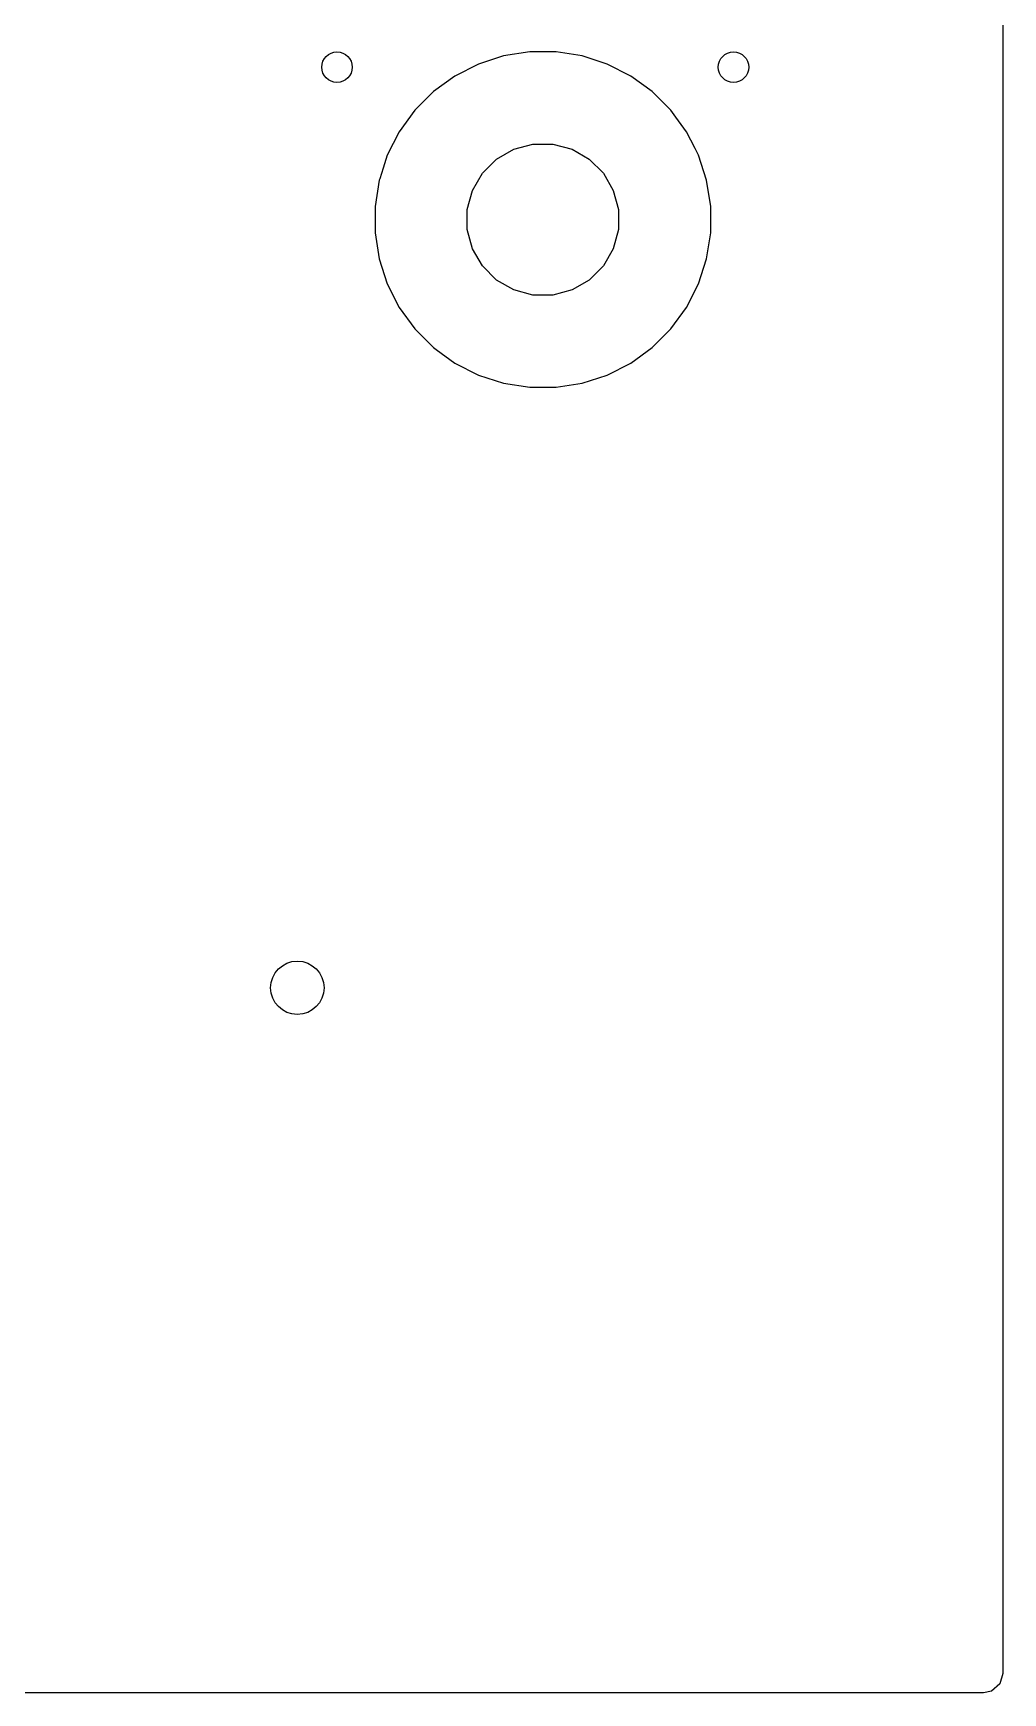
# Model space of a CAD drawing. Extents: x 0.22 to 1.78, y 0.22 to 1.38.
# Drawn here: x 1.5318 to 1.7821, y 0.2179 to 0.6466 of the extents above; entities that cross this region are included whole.
import ezdxf

# ---------------------------------------------------------------- set-up
doc = ezdxf.new("R2010")
doc.units = 0
doc.header["$MEASUREMENT"] = 0
doc.layers.add('BLACK', color=7, linetype='CONTINUOUS')

msp = doc.modelspace()

# ---------------------------------------------------------------- linework, layer by layer
at = {"layer": 'BLACK', "linetype": 'CONTINUOUS'}
for p, q in [((1.78211, 0.69461), (1.78211, 0.22285)), ((1.65067, 0.63985), (1.64675, 0.63858)), ((1.65324, 0.64069), (1.65067, 0.63985)), ((1.65998, 0.64175), (1.65324, 0.64069)), ((1.65324, 0.64069), (1.65324, 0.64069)), ((1.65324, 0.64069), (1.65324, 0.64069)), ((1.6668, 0.64175), (1.65998, 0.64175)), ((1.67353, 0.64069), (1.6668, 0.64175)), ((1.68002, 0.63858), (1.67353, 0.64069)), ((1.64068, 0.63548), (1.63516, 0.63147)), ((1.64675, 0.63858), (1.64068, 0.63548)), ((1.64675, 0.63858), (1.64675, 0.63858)), ((1.64675, 0.63858), (1.64675, 0.63858)), ((1.68609, 0.63548), (1.68002, 0.63858)), ((1.68002, 0.63858), (1.68002, 0.63858)), ((1.68002, 0.63858), (1.68002, 0.63858)), ((1.69161, 0.63147), (1.68609, 0.63548)), ((1.63516, 0.63147), (1.63034, 0.62665)), ((1.69643, 0.62665), (1.69161, 0.63147)), ((1.63034, 0.62665), (1.62633, 0.62113)), ((1.69769, 0.62492), (1.69643, 0.62665)), ((1.70044, 0.62113), (1.69769, 0.62492)), ((1.62633, 0.62113), (1.62323, 0.61506)), ((1.65585, 0.61661), (1.66082, 0.61794)), ((1.66082, 0.61794), (1.66596, 0.61794)), ((1.66596, 0.61794), (1.67092, 0.61661)), ((1.70266, 0.61679), (1.70044, 0.62113)), ((1.62323, 0.61506), (1.62214, 0.61168)), ((1.62323, 0.61506), (1.62323, 0.61506)), ((1.62323, 0.61506), (1.62323, 0.61506)), ((1.64777, 0.61041), (1.6514, 0.61404)), ((1.6514, 0.61404), (1.65585, 0.61661)), ((1.67092, 0.61661), (1.67537, 0.61404)), ((1.67537, 0.61404), (1.679, 0.61041)), ((1.70337, 0.61538), (1.70266, 0.61679)), ((1.70354, 0.61506), (1.70337, 0.61538)), ((1.70565, 0.60857), (1.70354, 0.61506)), ((1.62126, 0.60897), (1.62113, 0.60857)), ((1.62214, 0.61168), (1.62126, 0.60897)), ((1.6452, 0.60596), (1.64777, 0.61041)), ((1.679, 0.61041), (1.68157, 0.60596)), ((1.62113, 0.60857), (1.62006, 0.60184)), ((1.64387, 0.60099), (1.6452, 0.60596)), ((1.68157, 0.60596), (1.6829, 0.60099)), ((1.70671, 0.60184), (1.70565, 0.60857)), ((1.62006, 0.60184), (1.62006, 0.59502)), ((1.64387, 0.59586), (1.64387, 0.60099)), ((1.6829, 0.60099), (1.6829, 0.59586)), ((1.70671, 0.59502), (1.70671, 0.60184)), ((1.62006, 0.59502), (1.62113, 0.58828)), ((1.6452, 0.59089), (1.64387, 0.59586)), ((1.6829, 0.59586), (1.68157, 0.59089)), ((1.70565, 0.58828), (1.70671, 0.59502)), ((1.62113, 0.58828), (1.62323, 0.58179)), ((1.64777, 0.58644), (1.6452, 0.59089)), ((1.68157, 0.59089), (1.679, 0.58644)), ((1.70354, 0.58179), (1.70565, 0.58828)), ((1.6514, 0.58281), (1.64777, 0.58644)), ((1.679, 0.58644), (1.67537, 0.58281)), ((1.62323, 0.58179), (1.62323, 0.58179)), ((1.62323, 0.58179), (1.62323, 0.58179)), ((1.62323, 0.58179), (1.62633, 0.57572)), ((1.65585, 0.58024), (1.6514, 0.58281)), ((1.66082, 0.57891), (1.65585, 0.58024)), ((1.66596, 0.57891), (1.66082, 0.57891)), ((1.67092, 0.58024), (1.66596, 0.57891)), ((1.67537, 0.58281), (1.67092, 0.58024)), ((1.70044, 0.57572), (1.70354, 0.58179)), ((1.62633, 0.57572), (1.63034, 0.5702)), ((1.69643, 0.5702), (1.70044, 0.57572)), ((1.63034, 0.5702), (1.63516, 0.56538)), ((1.69161, 0.56538), (1.69643, 0.5702)), ((1.63516, 0.56538), (1.63585, 0.56487)), ((1.63585, 0.56487), (1.64068, 0.56137)), ((1.68609, 0.56137), (1.69161, 0.56538)), ((1.64068, 0.56137), (1.64675, 0.55827)), ((1.64675, 0.55827), (1.65324, 0.55617)), ((1.67353, 0.55617), (1.68002, 0.55827)), ((1.68002, 0.55827), (1.68609, 0.56137)), ((1.65324, 0.55617), (1.65998, 0.5551)), ((1.65998, 0.5551), (1.65998, 0.5551)), ((1.65998, 0.5551), (1.6668, 0.5551)), ((1.6668, 0.5551), (1.67353, 0.55617)), ((1.6668, 0.5551), (1.6668, 0.5551)), ((1.78132, 0.22017), (1.77921, 0.21834)), ((1.78211, 0.22285), (1.78132, 0.22017)), ((1.77715, 0.21789), (0.22285, 0.21789)), ((1.77921, 0.21834), (1.77715, 0.21789))]:
    msp.add_line(p, q, dxfattribs=at)
at = {"layer": 'BLACK'}
for centre, radius in [((1.61024, 0.6378), 0.00394), ((1.7126, 0.6378), 0.00394), ((1.6, 0.4), 0.00689)]:
    msp.add_circle(centre, radius, dxfattribs=at)
at = {"layer": 'WHITE'}
for centre, radius in [((1.61024, 0.6378), 0.00394), ((1.7126, 0.6378), 0.00394), ((1.6, 0.4), 0.00689)]:
    msp.add_circle(centre, radius, dxfattribs=at)

doc.saveas('drawing.dxf')
